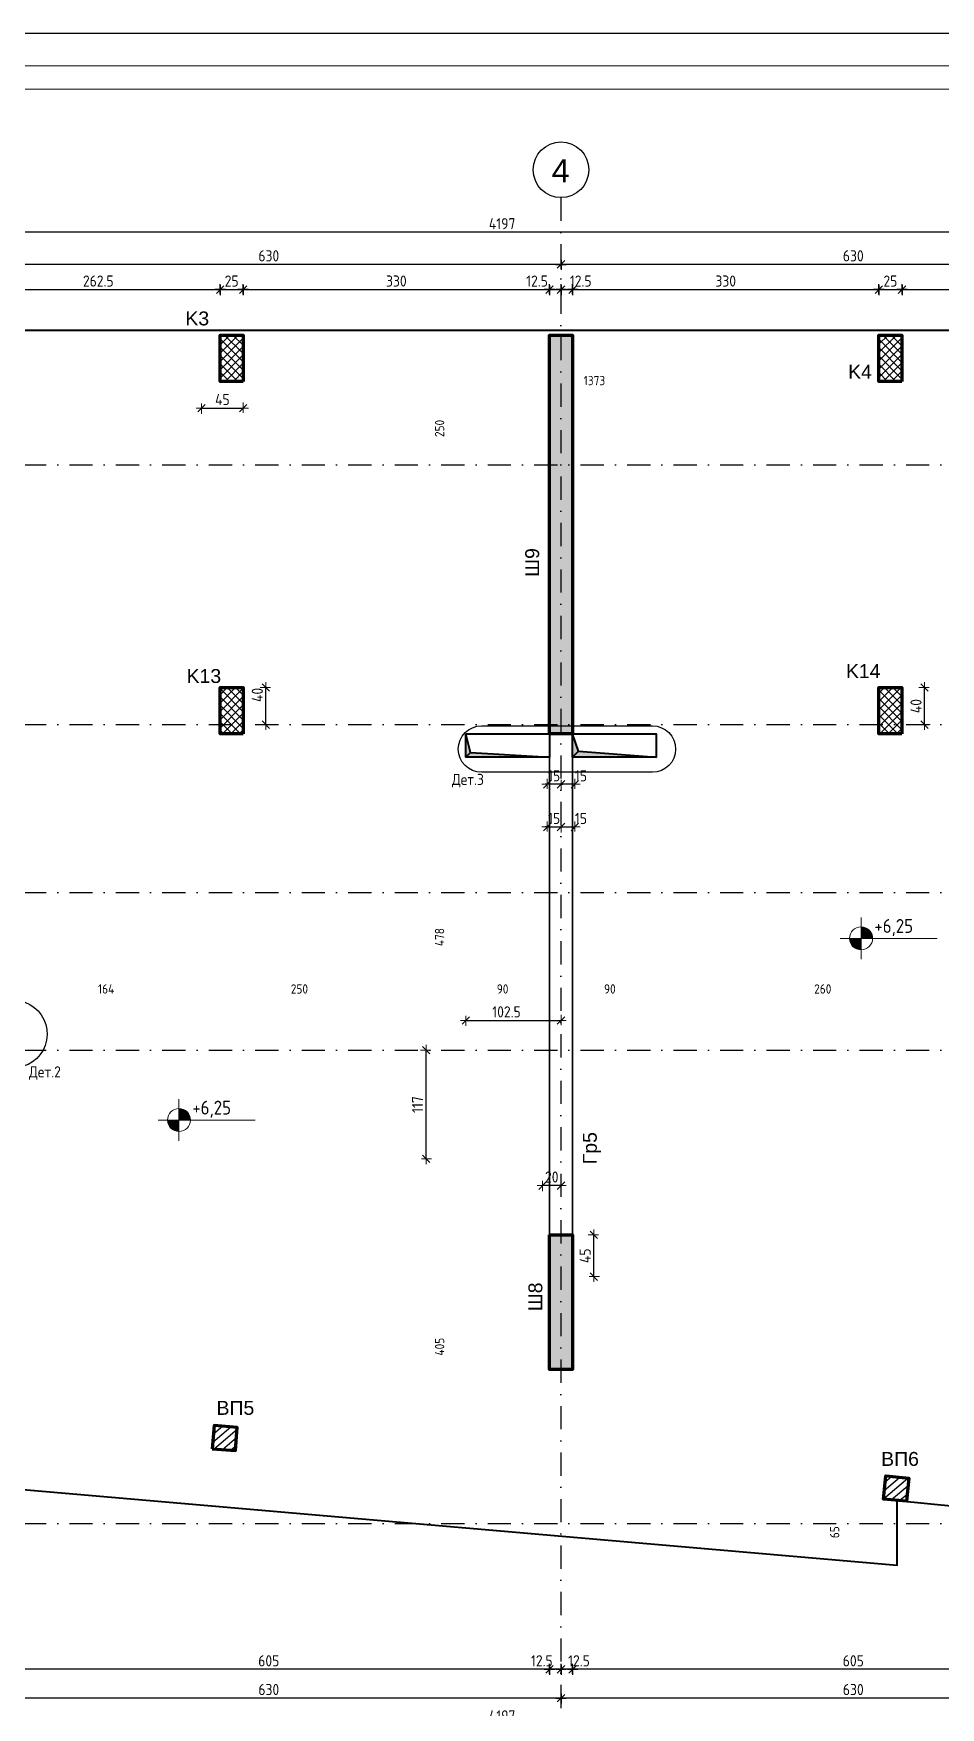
# Model space of a CAD drawing. Header units: millimetres. Extents: x -159 to 6378, y -1181 to 2393.
# Drawn here: x 1785 to 2762, y 14 to 1819 of the extents above; entities that cross this region are included whole.
import ezdxf

# ---------------------------------------------------------------- set-up
doc = ezdxf.new("R2010")
doc.units = ezdxf.units.MM
doc.header["$PDMODE"] = 35
doc.linetypes.add('DASHDOT', pattern=[1, 0.5, -0.25, 0, -0.25])
for name, color, linetype, lineweight in [('0_txt', 7, 'Continuous', 18), ('1K_arm_koti_x', 6, 'Continuous', 15), ('1K_arm_koti_x_us', 6, 'Continuous', 15), ('1K_arm_koti_y', 82, 'Continuous', 15), ('1K_arm_koti_y_us', 82, 'Continuous', 15), ('1K_dupki', 5, 'Continuous', 40), ('1K_gredi', 191, 'Continuous', 35), ('1K_kolony', 1, 'Continuous', 80), ('1K_kontur_04', 2, 'Continuous', 40), ('1K_koti_van6ni', 241, 'Continuous', 25), ('1K_shajby', 4, 'Continuous', 80), ('1K_strih', 31, 'Continuous', 25), ('1K_strih-v_poqs', 31, 'Continuous', 25), ('1K_text-gredi', 3, 'Continuous', 35), ('1K_text-koloni', 3, 'Continuous', 35), ('1K_text-osi', 3, 'Continuous', 35), ('1K_text-shajby', 3, 'Continuous', 35), ('1K_text-v_poqs', 3, 'Continuous', 35), ('1K_txt_otvori', 134, 'Continuous', 25), ('1K_v_poqs', 11, 'Continuous', 80), ('1K_znak', 6, 'Continuous', 25), ('TABLICA', 40, 'Continuous', 30)]:
    doc.layers.add(name, color=color, linetype=linetype, lineweight=lineweight)
for name, color, linetype in [('1K_AXIS', 7, 'DASHDOT'), ('1K_otvori-solid', 9, 'Continuous'), ('1K_shajby-solid', 9, 'Continuous')]:
    doc.layers.add(name, color=color, linetype=linetype)
doc.styles.add('DIM', font='romans.shx', dxfattribs={"width": 0.85})
doc.styles.add('Z1', font='ARIAL.TTF')
doc.dimstyles.new('obseg', dxfattribs={"dimtxt": 10, "dimasz": 1, "dimexe": 0.3, "dimexo": 0, "dimgap": 0, "dimtad": 0, "dimrnd": 1, "dimzin": 14, "dimdsep": 46, "dimtxsty": 'DIM', "dimblk": 'DIM2', "dimcen": 0.09, "dimse1": 1, "dimse2": 1, "dimsd1": 1, "dimsd2": 1, "dimclrd": 256, "dimclre": 256, "dimclrt": 256, "dimadec": 0, "dimazin": 0, "dimtfac": 2.307692, "dimtix": 1, "dimtmove": 2, "dimatfit": 3, "dimldrblk": 'DIM2', "dimfxl": 0, "dimtvp": 0.769231, "dimtolj": 1, "dimtzin": 14, "dimarcsym": 0})
doc.dimstyles.new('RAZR1', dxfattribs={"dimtxt": 12, "dimasz": 1, "dimexe": 0.3, "dimexo": 0, "dimgap": 0, "dimtad": 0, "dimrnd": 0.1, "dimzin": 14, "dimdsep": 46, "dimtxsty": 'DIM', "dimblk": 'DIM2', "dimcen": 0.09, "dimse1": 1, "dimse2": 1, "dimclrd": 256, "dimclre": 256, "dimclrt": 41, "dimadec": 8, "dimazin": 0, "dimtfac": 2.307692, "dimtix": 1, "dimtmove": 2, "dimatfit": 3, "dimldrblk": 'DIM2', "dimfxl": 0, "dimtvp": 0.769231, "dimtolj": 1, "dimtzin": 14, "dimarcsym": 0})
pattern_1 = [(40.3328, (1979.5085, 317.923), (-4.109883, 4.840595), [])]

# ---------------------------------------------------------------- blocks, each defined once
blk = doc.blocks.new('*D5')
at = {"layer": 'Defpoints', "color": 0}
for p in [(2230.2, 1333.5), (2230.2, 1333.5), (2230.2, 1083.5)]:
    blk.add_point(p, dxfattribs=at)
at = {"layer": '1K_arm_koti_x', "insert": (2222.5, 1392.8), "char_height": 10, "attachment_point": 5, "rotation": 90, "style": 'DIM'}
blk.add_mtext('\\A1;250', dxfattribs=at)
blk = doc.blocks.new('DIM2')
for p, q in [((-5.7, 0), (5.7, 0)), ((4, 4), (-4, -4)), ((0, -5), (0, 6))]:
    blk.add_line(p, q)
blk = doc.blocks.new('*D13')
at = {"layer": 'Defpoints', "color": 0}
for p in [(2230.2, 1083.5), (2230.2, 605.5), (2230.2, 605.5)]:
    blk.add_point(p, dxfattribs=at)
at = {"layer": '1K_arm_koti_x', "insert": (2222.5, 844.5), "char_height": 10, "attachment_point": 5, "rotation": 90, "style": 'DIM'}
blk.add_mtext('\\A1;478', dxfattribs=at)
blk = doc.blocks.new('*D15')
at = {"layer": '1K_arm_koti_x', "lineweight": -2}
blk.add_line((2354.4, 963.2), (2367.4, 963.2), dxfattribs=at)
at = {"layer": 'Defpoints', "color": 0}
for p in [(2368.4, 963.2), (2368.4, 951.1), (2353.4, 900.8)]:
    blk.add_point(p, dxfattribs=at)
at = {"layer": '1K_arm_koti_x', "lineweight": -2, "rotation": 180}
blk.add_blockref('DIM2', (2353.4, 963.2), dxfattribs=at)
at = {"layer": '1K_arm_koti_x', "lineweight": -2}
blk.add_blockref('DIM2', (2368.4, 963.2), dxfattribs=at)
at = {"layer": '1K_arm_koti_x', "color": 41, "insert": (2374.9, 972.4), "char_height": 12, "attachment_point": 5, "style": 'DIM'}
blk.add_mtext('\\A1;15', dxfattribs=at)
blk = doc.blocks.new('*D16')
at = {"layer": '1K_arm_koti_x', "lineweight": -2}
blk.add_line((2367.4, 1009.2), (2354.4, 1009.2), dxfattribs=at)
at = {"layer": 'Defpoints', "color": 0}
for p in [(2353.4, 1009.2), (2368.4, 995.2), (2353.4, 900.8)]:
    blk.add_point(p, dxfattribs=at)
at = {"layer": '1K_arm_koti_x', "lineweight": -2, "rotation": 180}
blk.add_blockref('DIM2', (2353.4, 1009.2), dxfattribs=at)
at = {"layer": '1K_arm_koti_x', "lineweight": -2}
blk.add_blockref('DIM2', (2368.4, 1009.2), dxfattribs=at)
at = {"layer": '1K_arm_koti_x', "color": 41, "insert": (2374.9, 1018.4), "char_height": 12, "attachment_point": 5, "style": 'DIM'}
blk.add_mtext('\\A1;15', dxfattribs=at)
blk = doc.blocks.new('*D17')
at = {"layer": '1K_arm_koti_x', "lineweight": -2}
for p, q in [((2337.4, 1009.2), (2336.4, 1009.2)), ((2353.4, 1009.2), (2338.4, 1009.2)), ((2354.4, 1009.2), (2355.4, 1009.2))]:
    blk.add_line(p, q, dxfattribs=at)
at = {"layer": 'Defpoints', "color": 0}
for p in [(2338.4, 1009.2), (2338.4, 985.2), (2353.4, 985.2)]:
    blk.add_point(p, dxfattribs=at)
at = {"layer": '1K_arm_koti_x', "lineweight": -2}
blk.add_blockref('DIM2', (2338.4, 1009.2), dxfattribs=at)
at = {"layer": '1K_arm_koti_x', "lineweight": -2, "rotation": 180}
blk.add_blockref('DIM2', (2353.4, 1009.2), dxfattribs=at)
at = {"layer": '1K_arm_koti_x', "color": 41, "insert": (2345.9, 1018.4), "char_height": 12, "attachment_point": 5, "style": 'DIM'}
blk.add_mtext('\\A1;15', dxfattribs=at)
blk = doc.blocks.new('*D18')
at = {"layer": '1K_arm_koti_x', "lineweight": -2}
for p, q in [((2337.4, 963.2), (2336.4, 963.2)), ((2338.4, 963.2), (2353.4, 963.2)), ((2354.4, 963.2), (2355.4, 963.2))]:
    blk.add_line(p, q, dxfattribs=at)
at = {"layer": 'Defpoints', "color": 0}
for p in [(2353.4, 963.2), (2338.4, 941.1), (2353.4, 951.1)]:
    blk.add_point(p, dxfattribs=at)
at = {"layer": '1K_arm_koti_x', "lineweight": -2}
blk.add_blockref('DIM2', (2338.4, 963.2), dxfattribs=at)
at = {"layer": '1K_arm_koti_x', "lineweight": -2, "rotation": 180}
blk.add_blockref('DIM2', (2353.4, 963.2), dxfattribs=at)
at = {"layer": '1K_arm_koti_x', "color": 41, "insert": (2345.9, 972.4), "char_height": 12, "attachment_point": 5, "style": 'DIM'}
blk.add_mtext('\\A1;15', dxfattribs=at)
blk = doc.blocks.new('*D27')
at = {"layer": 'Defpoints', "color": 0}
for p in [(2655.9, 235.5), (2655.9, 170.5), (2655.9, 170.5)]:
    blk.add_point(p, dxfattribs=at)
at = {"layer": '1K_arm_koti_x', "insert": (2648.3, 203), "char_height": 10, "attachment_point": 5, "rotation": 90, "style": 'DIM'}
blk.add_mtext('\\A1;65', dxfattribs=at)
blk = doc.blocks.new('*D34')
at = {"layer": '1K_arm_koti_x', "lineweight": -2}
blk.add_line((2352.4, 576.6), (2334.4, 576.6), dxfattribs=at)
at = {"layer": 'Defpoints', "color": 0}
for p in [(2333.4, 576.6), (2333.4, 559.2), (2353.4, 559.2)]:
    blk.add_point(p, dxfattribs=at)
at = {"layer": '1K_arm_koti_x', "lineweight": -2, "rotation": 180}
blk.add_blockref('DIM2', (2333.4, 576.6), dxfattribs=at)
at = {"layer": '1K_arm_koti_x', "lineweight": -2}
blk.add_blockref('DIM2', (2353.4, 576.6), dxfattribs=at)
at = {"layer": '1K_arm_koti_x', "color": 41, "insert": (2343.4, 585.9), "char_height": 12, "attachment_point": 5, "style": 'DIM'}
blk.add_mtext('\\A1;20', dxfattribs=at)
blk = doc.blocks.new('*D40')
at = {"layer": '1K_arm_koti_x', "lineweight": -2}
blk.add_line((2207.9, 606.5), (2207.9, 721.5), dxfattribs=at)
at = {"layer": 'Defpoints', "color": 0}
for p in [(2207.9, 722.5), (2353.4, 722.5), (2230.2, 605.5)]:
    blk.add_point(p, dxfattribs=at)
at = {"layer": '1K_arm_koti_x', "lineweight": -2}
for p, rotation in [((2207.9, 722.5), 90), ((2207.9, 605.5), 270)]:
    blk.add_blockref('DIM2', p, dxfattribs=dict(at, rotation=rotation))
at = {"layer": '1K_arm_koti_x', "color": 41, "insert": (2198.7, 664), "char_height": 12, "attachment_point": 5, "rotation": 90, "style": 'DIM'}
blk.add_mtext('\\A1;117', dxfattribs=at)
blk = doc.blocks.new('*D46')
at = {"layer": 'Defpoints', "color": 0}
for p in [(2230.2, 605.5), (2230.2, 200.5), (2230.2, 200.5)]:
    blk.add_point(p, dxfattribs=at)
at = {"layer": '1K_arm_koti_x', "insert": (2222.5, 403), "char_height": 10, "attachment_point": 5, "rotation": 90, "style": 'DIM'}
blk.add_mtext('\\A1;405', dxfattribs=at)
blk = doc.blocks.new('*D49')
at = {"layer": 'Defpoints', "color": 0}
for p in [(1680.9, 1436.7), (3053.4, 1436.7), (3053.4, 1436.7)]:
    blk.add_point(p, dxfattribs=at)
at = {"layer": '1K_arm_koti_y', "insert": (2389.4, 1444.4), "char_height": 10, "attachment_point": 5, "style": 'DIM'}
blk.add_mtext('\\A1;1373', dxfattribs=at)
blk = doc.blocks.new('*D61')
at = {"layer": 'Defpoints', "color": 0}
for p in [(1946.4, 780.9), (2196.4, 780.9), (2196.4, 780.9)]:
    blk.add_point(p, dxfattribs=at)
at = {"layer": '1K_arm_koti_y', "insert": (2071.4, 788.6), "char_height": 10, "attachment_point": 5, "style": 'DIM'}
blk.add_mtext('\\A1;250', dxfattribs=at)
blk = doc.blocks.new('*D62')
at = {"layer": '1K_arm_koti_y', "lineweight": -2}
blk.add_line((2251.9, 754.7), (2352.4, 754.7), dxfattribs=at)
at = {"layer": 'Defpoints', "color": 0}
for p in [(2250.9, 780.9), (2353.4, 754.7), (2353.4, 722.5)]:
    blk.add_point(p, dxfattribs=at)
at = {"layer": '1K_arm_koti_y', "lineweight": -2, "rotation": 180}
blk.add_blockref('DIM2', (2250.9, 754.7), dxfattribs=at)
at = {"layer": '1K_arm_koti_y', "lineweight": -2}
blk.add_blockref('DIM2', (2353.4, 754.7), dxfattribs=at)
at = {"layer": '1K_arm_koti_y', "color": 41, "insert": (2294.6, 763.9), "char_height": 12, "attachment_point": 5, "style": 'DIM'}
blk.add_mtext('\\A1;102.5', dxfattribs=at)
blk = doc.blocks.new('*D63')
at = {"layer": 'Defpoints', "color": 0}
for p in [(2455.9, 780.9), (2715.9, 780.9), (2715.9, 780.9)]:
    blk.add_point(p, dxfattribs=at)
at = {"layer": '1K_arm_koti_y', "insert": (2635.5, 788.6), "char_height": 10, "attachment_point": 5, "style": 'DIM'}
blk.add_mtext('\\A1;260', dxfattribs=at)
blk = doc.blocks.new('*D73')
at = {"layer": '1K_arm_koti_x_us', "lineweight": -2}
blk.add_line((1966.9, 1414.7), (2009.9, 1414.7), dxfattribs=at)
at = {"layer": 'Defpoints', "color": 0}
for p in [(1965.9, 1468.5, 0), (2010.9, 1468.5, 0), (2010.9, 1414.7)]:
    blk.add_point(p, dxfattribs=at)
at = {"layer": '1K_arm_koti_x_us', "lineweight": -2, "rotation": 180}
blk.add_blockref('DIM2', (1965.9, 1414.7), dxfattribs=at)
at = {"layer": '1K_arm_koti_x_us', "lineweight": -2}
blk.add_blockref('DIM2', (2010.9, 1414.7), dxfattribs=at)
at = {"layer": '1K_arm_koti_x_us', "color": 41, "insert": (1988.4, 1424), "char_height": 12, "attachment_point": 5, "style": 'DIM'}
blk.add_mtext('\\A1;45', dxfattribs=at)
blk = doc.blocks.new('*D81')
at = {"layer": '1K_arm_koti_y_us', "lineweight": -2}
blk.add_line((2388.7, 479.5), (2388.7, 522.5), dxfattribs=at)
at = {"layer": 'Defpoints', "color": 0}
for p in [(2357.4, 523.5), (2388.7, 523.5), (2357.4, 478.5)]:
    blk.add_point(p, dxfattribs=at)
at = {"layer": '1K_arm_koti_y_us', "lineweight": -2}
for p, rotation in [((2388.7, 523.5), 90), ((2388.7, 478.5), 270)]:
    blk.add_blockref('DIM2', p, dxfattribs=dict(at, rotation=rotation))
at = {"layer": '1K_arm_koti_y_us', "color": 41, "insert": (2379.4, 501), "char_height": 12, "attachment_point": 5, "rotation": 90, "style": 'DIM'}
blk.add_mtext('\\A1;45', dxfattribs=at)
blk = doc.blocks.new('*D82')
at = {"layer": '1K_arm_koti_y_us', "lineweight": -2}
blk.add_line((2035.2, 1074.5), (2035.2, 1112.5), dxfattribs=at)
at = {"layer": 'Defpoints', "color": 0}
for p in [(1998.4, 1113.5), (2035.2, 1113.5), (1998.4, 1073.5, 0)]:
    blk.add_point(p, dxfattribs=at)
at = {"layer": '1K_arm_koti_y_us', "lineweight": -2}
for p, rotation in [((2035.2, 1113.5), 90), ((2035.2, 1073.5), 270)]:
    blk.add_blockref('DIM2', p, dxfattribs=dict(at, rotation=rotation))
at = {"layer": '1K_arm_koti_y_us', "color": 41, "insert": (2026, 1105.6), "char_height": 12, "attachment_point": 5, "rotation": 90, "style": 'DIM'}
blk.add_mtext('\\A1;40', dxfattribs=at)
blk = doc.blocks.new('*D83')
at = {"layer": '1K_arm_koti_y_us', "lineweight": -2}
blk.add_line((2745.2, 1074.5), (2745.2, 1112.5), dxfattribs=at)
at = {"layer": 'Defpoints', "color": 0}
for p in [(2708.4, 1113.5), (2745.2, 1113.5), (2708.4, 1073.5, 0)]:
    blk.add_point(p, dxfattribs=at)
at = {"layer": '1K_arm_koti_y_us', "lineweight": -2}
for p, rotation in [((2745.2, 1113.5), 90), ((2745.2, 1073.5), 270)]:
    blk.add_blockref('DIM2', p, dxfattribs=dict(at, rotation=rotation))
at = {"layer": '1K_arm_koti_y_us', "color": 41, "insert": (2736, 1093.5), "char_height": 12, "attachment_point": 5, "rotation": 90, "style": 'DIM'}
blk.add_mtext('\\A1;40', dxfattribs=at)
blk = doc.blocks.new('kota etaj')
at = {"layer": '0_txt'}
for p, q in [((22.4, 22.4), (22.4, -22.4)), ((0, 0), (104.4, 0))]:
    blk.add_line(p, q, dxfattribs=at)
at = {"layer": '0_txt', "const_width": 12.4}
for points in [[(22.4, 6.2, 0.414214), (16.2, 0, 0.414214)], [(22.4, -6.2, 0.414214), (28.6, 0, 0.414214)]]:
    blk.add_lwpolyline(points, format="xyb", dxfattribs=at)
at = {"layer": '0_txt'}
blk.add_circle((22.4, 0), 12.4, dxfattribs=at)
blk = doc.blocks.new('*D112')
at = {"layer": '1K_koti_van6ni', "lineweight": -2}
blk.add_line((1724.4, 1542.4), (1984.9, 1542.4), dxfattribs=at)
at = {"layer": 'Defpoints', "color": 0}
for p in [(1985.9, 1542.4), (1723.4, 1498.5), (1985.9, 1493.5, 0)]:
    blk.add_point(p, dxfattribs=at)
at = {"layer": '1K_koti_van6ni', "lineweight": -2, "rotation": 180}
blk.add_blockref('DIM2', (1723.4, 1542.4), dxfattribs=at)
at = {"layer": '1K_koti_van6ni', "lineweight": -2}
blk.add_blockref('DIM2', (1985.9, 1542.4), dxfattribs=at)
at = {"layer": '1K_koti_van6ni', "color": 41, "insert": (1854.6, 1551.7), "char_height": 12, "attachment_point": 5, "style": 'DIM'}
blk.add_mtext('\\A1;262.5', dxfattribs=at)
blk = doc.blocks.new('*D113')
at = {"layer": '1K_koti_van6ni', "lineweight": -2}
blk.add_line((1986.9, 1542.4), (2009.9, 1542.4), dxfattribs=at)
at = {"layer": 'Defpoints', "color": 0}
for p in [(2010.9, 1542.4), (1985.9, 1493.5, 0), (2010.9, 1493.5, 0)]:
    blk.add_point(p, dxfattribs=at)
at = {"layer": '1K_koti_van6ni', "lineweight": -2, "rotation": 180}
blk.add_blockref('DIM2', (1985.9, 1542.4), dxfattribs=at)
at = {"layer": '1K_koti_van6ni', "lineweight": -2}
blk.add_blockref('DIM2', (2010.9, 1542.4), dxfattribs=at)
at = {"layer": '1K_koti_van6ni', "color": 41, "insert": (1998.4, 1551.7), "char_height": 12, "attachment_point": 5, "style": 'DIM'}
blk.add_mtext('\\A1;25', dxfattribs=at)
blk = doc.blocks.new('*D114')
at = {"layer": '1K_koti_van6ni', "lineweight": -2}
blk.add_line((2011.9, 1542.4), (2339.9, 1542.4), dxfattribs=at)
at = {"layer": 'Defpoints', "color": 0}
for p in [(2340.9, 1542.4), (2010.9, 1493.5, 0), (2340.9, 1493.5)]:
    blk.add_point(p, dxfattribs=at)
at = {"layer": '1K_koti_van6ni', "lineweight": -2, "rotation": 180}
blk.add_blockref('DIM2', (2010.9, 1542.4), dxfattribs=at)
at = {"layer": '1K_koti_van6ni', "lineweight": -2}
blk.add_blockref('DIM2', (2340.9, 1542.4), dxfattribs=at)
at = {"layer": '1K_koti_van6ni', "color": 41, "insert": (2175.9, 1551.7), "char_height": 12, "attachment_point": 5, "style": 'DIM'}
blk.add_mtext('\\A1;330', dxfattribs=at)
blk = doc.blocks.new('*D115')
at = {"layer": '1K_koti_van6ni', "lineweight": -2}
blk.add_line((2341.9, 1542.4), (2352.4, 1542.4), dxfattribs=at)
at = {"layer": 'Defpoints', "color": 0}
for p in [(2353.4, 1542.4), (2353.4, 1498.5), (2340.9, 1493.5)]:
    blk.add_point(p, dxfattribs=at)
at = {"layer": '1K_koti_van6ni', "lineweight": -2, "rotation": 180}
blk.add_blockref('DIM2', (2340.9, 1542.4), dxfattribs=at)
at = {"layer": '1K_koti_van6ni', "lineweight": -2}
blk.add_blockref('DIM2', (2353.4, 1542.4), dxfattribs=at)
at = {"layer": '1K_koti_van6ni', "color": 41, "insert": (2327.5, 1551.7), "char_height": 12, "attachment_point": 5, "style": 'DIM'}
blk.add_mtext('\\A1;12.5', dxfattribs=at)
blk = doc.blocks.new('*D116')
at = {"layer": '1K_koti_van6ni', "lineweight": -2}
blk.add_line((2354.4, 1542.4), (2364.9, 1542.4), dxfattribs=at)
at = {"layer": 'Defpoints', "color": 0}
for p in [(2365.9, 1542.4), (2353.4, 1498.5), (2365.9, 1493.5)]:
    blk.add_point(p, dxfattribs=at)
at = {"layer": '1K_koti_van6ni', "lineweight": -2, "rotation": 180}
blk.add_blockref('DIM2', (2353.4, 1542.4), dxfattribs=at)
at = {"layer": '1K_koti_van6ni', "lineweight": -2}
blk.add_blockref('DIM2', (2365.9, 1542.4), dxfattribs=at)
at = {"layer": '1K_koti_van6ni', "color": 41, "insert": (2374.6, 1551.7), "char_height": 12, "attachment_point": 5, "style": 'DIM'}
blk.add_mtext('\\A1;12.5', dxfattribs=at)
blk = doc.blocks.new('*D117')
at = {"layer": '1K_koti_van6ni', "lineweight": -2}
blk.add_line((2366.9, 1542.4), (2694.9, 1542.4), dxfattribs=at)
at = {"layer": 'Defpoints', "color": 0}
for p in [(2695.9, 1542.4), (2365.9, 1493.5), (2695.9, 1493.5)]:
    blk.add_point(p, dxfattribs=at)
at = {"layer": '1K_koti_van6ni', "lineweight": -2, "rotation": 180}
blk.add_blockref('DIM2', (2365.9, 1542.4), dxfattribs=at)
at = {"layer": '1K_koti_van6ni', "lineweight": -2}
blk.add_blockref('DIM2', (2695.9, 1542.4), dxfattribs=at)
at = {"layer": '1K_koti_van6ni', "color": 41, "insert": (2530.9, 1551.7), "char_height": 12, "attachment_point": 5, "style": 'DIM'}
blk.add_mtext('\\A1;330', dxfattribs=at)
blk = doc.blocks.new('*D118')
at = {"layer": '1K_koti_van6ni', "lineweight": -2}
blk.add_line((2696.9, 1542.4), (2719.9, 1542.4), dxfattribs=at)
at = {"layer": 'Defpoints', "color": 0}
for p in [(2720.9, 1542.4), (2695.9, 1493.5), (2720.9, 1493.5)]:
    blk.add_point(p, dxfattribs=at)
at = {"layer": '1K_koti_van6ni', "lineweight": -2, "rotation": 180}
blk.add_blockref('DIM2', (2695.9, 1542.4), dxfattribs=at)
at = {"layer": '1K_koti_van6ni', "lineweight": -2}
blk.add_blockref('DIM2', (2720.9, 1542.4), dxfattribs=at)
at = {"layer": '1K_koti_van6ni', "color": 41, "insert": (2708.4, 1551.7), "char_height": 12, "attachment_point": 5, "style": 'DIM'}
blk.add_mtext('\\A1;25', dxfattribs=at)
blk = doc.blocks.new('*D119')
at = {"layer": '1K_koti_van6ni', "lineweight": -2}
blk.add_line((2721.9, 1542.4), (2982.4, 1542.4), dxfattribs=at)
at = {"layer": 'Defpoints', "color": 0}
for p in [(2983.4, 1542.4), (2983.4, 1498.5), (2720.9, 1493.5)]:
    blk.add_point(p, dxfattribs=at)
at = {"layer": '1K_koti_van6ni', "lineweight": -2, "rotation": 180}
blk.add_blockref('DIM2', (2720.9, 1542.4), dxfattribs=at)
at = {"layer": '1K_koti_van6ni', "lineweight": -2}
blk.add_blockref('DIM2', (2983.4, 1542.4), dxfattribs=at)
at = {"layer": '1K_koti_van6ni', "color": 41, "insert": (2852.1, 1551.7), "char_height": 12, "attachment_point": 5, "style": 'DIM'}
blk.add_mtext('\\A1;262.5', dxfattribs=at)
blk = doc.blocks.new('*D133')
at = {"layer": '1K_koti_van6ni', "lineweight": -2}
blk.add_line((2982.4, 1569.7), (2354.4, 1569.7), dxfattribs=at)
at = {"layer": 'Defpoints', "color": 0}
for p in [(2353.4, 1569.7), (2353.4, 1498.5), (2983.4, 1498.5)]:
    blk.add_point(p, dxfattribs=at)
at = {"layer": '1K_koti_van6ni', "lineweight": -2, "rotation": 180}
blk.add_blockref('DIM2', (2353.4, 1569.7), dxfattribs=at)
at = {"layer": '1K_koti_van6ni', "lineweight": -2}
blk.add_blockref('DIM2', (2983.4, 1569.7), dxfattribs=at)
at = {"layer": '1K_koti_van6ni', "color": 41, "insert": (2668.4, 1578.9), "char_height": 12, "attachment_point": 5, "style": 'DIM'}
blk.add_mtext('\\A1;630', dxfattribs=at)
blk = doc.blocks.new('*D134')
at = {"layer": '1K_koti_van6ni', "lineweight": -2}
blk.add_line((2352.4, 1569.7), (1724.4, 1569.7), dxfattribs=at)
at = {"layer": 'Defpoints', "color": 0}
for p in [(1723.4, 1569.7), (1723.4, 1498.5), (2353.4, 1498.5)]:
    blk.add_point(p, dxfattribs=at)
at = {"layer": '1K_koti_van6ni', "lineweight": -2, "rotation": 180}
blk.add_blockref('DIM2', (1723.4, 1569.7), dxfattribs=at)
at = {"layer": '1K_koti_van6ni', "lineweight": -2}
blk.add_blockref('DIM2', (2353.4, 1569.7), dxfattribs=at)
at = {"layer": '1K_koti_van6ni', "color": 41, "insert": (2038.4, 1578.9), "char_height": 12, "attachment_point": 5, "style": 'DIM'}
blk.add_mtext('\\A1;630', dxfattribs=at)
blk = doc.blocks.new('*D138')
at = {"layer": '1K_koti_van6ni', "lineweight": -2}
blk.add_line((4387.4, 1604.2), (192.4, 1604.2), dxfattribs=at)
at = {"layer": 'Defpoints', "color": 0}
for p in [(191.4, 1604.2), (4388.4, 1498.5), (191.4, 1193.5)]:
    blk.add_point(p, dxfattribs=at)
at = {"layer": '1K_koti_van6ni', "lineweight": -2, "rotation": 180}
blk.add_blockref('DIM2', (191.4, 1604.2), dxfattribs=at)
at = {"layer": '1K_koti_van6ni', "lineweight": -2}
blk.add_blockref('DIM2', (4388.4, 1604.2), dxfattribs=at)
at = {"layer": '1K_koti_van6ni', "color": 41, "insert": (2289.9, 1613.5), "char_height": 12, "attachment_point": 5, "style": 'DIM'}
blk.add_mtext('\\A1;4197', dxfattribs=at)
blk = doc.blocks.new('*D153')
at = {"layer": '1K_koti_van6ni', "lineweight": -2}
blk.add_line((118.6, 211.5), (118.6, 117), dxfattribs=at)
at = {"layer": 'Defpoints', "color": 0}
for p in [(286.4, 212.5), (118.6, 116), (4388.4, 116)]:
    blk.add_point(p, dxfattribs=at)
at = {"layer": '1K_koti_van6ni', "lineweight": -2}
for p, rotation in [((118.6, 212.5), 90), ((118.6, 116), 270)]:
    blk.add_blockref('DIM2', p, dxfattribs=dict(at, rotation=rotation))
at = {"layer": '1K_koti_van6ni', "color": 41, "insert": (109.4, 164.3), "char_height": 12, "attachment_point": 5, "rotation": 90, "style": 'DIM'}
blk.add_mtext('\\A1;96.5', dxfattribs=at)
blk = doc.blocks.new('*D159')
at = {"layer": '1K_koti_van6ni', "lineweight": -2}
blk.add_line((94.3, 211.5), (94.3, 117), dxfattribs=at)
at = {"layer": 'Defpoints', "color": 0}
for p in [(286.4, 212.5), (94.3, 116), (4388.4, 116)]:
    blk.add_point(p, dxfattribs=at)
at = {"layer": '1K_koti_van6ni', "lineweight": -2}
for p, rotation in [((94.3, 212.5), 90), ((94.3, 116), 270)]:
    blk.add_blockref('DIM2', p, dxfattribs=dict(at, rotation=rotation))
at = {"layer": '1K_koti_van6ni', "color": 41, "insert": (85.1, 164.3), "char_height": 12, "attachment_point": 5, "rotation": 90, "style": 'DIM'}
blk.add_mtext('\\A1;96.5', dxfattribs=at)
blk = doc.blocks.new('*D160')
at = {"layer": '1K_koti_van6ni', "lineweight": -2}
blk.add_line((68.1, 117), (68.1, 1497.5), dxfattribs=at)
at = {"layer": 'Defpoints', "color": 0}
for p in [(68.1, 1498.5), (313.9, 1498.5), (4388.4, 116)]:
    blk.add_point(p, dxfattribs=at)
at = {"layer": '1K_koti_van6ni', "lineweight": -2}
for p, rotation in [((68.1, 1498.5), 90), ((68.1, 116), 270)]:
    blk.add_blockref('DIM2', p, dxfattribs=dict(at, rotation=rotation))
at = {"layer": '1K_koti_van6ni', "color": 41, "insert": (58.8, 807.3), "char_height": 12, "attachment_point": 5, "rotation": 90, "style": 'DIM'}
blk.add_mtext('\\A1;1382.5', dxfattribs=at)
blk = doc.blocks.new('*D170')
at = {"layer": '1K_koti_van6ni', "lineweight": -2}
blk.add_line((2969.9, 55.2), (2366.9, 55.2), dxfattribs=at)
at = {"layer": 'Defpoints', "color": 0}
for p in [(2365.9, 378.5), (2970.9, 307.5), (2365.9, 55.2)]:
    blk.add_point(p, dxfattribs=at)
at = {"layer": '1K_koti_van6ni', "lineweight": -2, "rotation": 180}
blk.add_blockref('DIM2', (2365.9, 55.2), dxfattribs=at)
at = {"layer": '1K_koti_van6ni', "lineweight": -2}
blk.add_blockref('DIM2', (2970.9, 55.2), dxfattribs=at)
at = {"layer": '1K_koti_van6ni', "color": 41, "insert": (2668.4, 64.4), "char_height": 12, "attachment_point": 5, "style": 'DIM'}
blk.add_mtext('\\A1;605', dxfattribs=at)
blk = doc.blocks.new('*D171')
at = {"layer": '1K_koti_van6ni', "lineweight": -2}
blk.add_line((2364.9, 55.2), (2354.4, 55.2), dxfattribs=at)
at = {"layer": 'Defpoints', "color": 0}
for p in [(2365.9, 378.5), (2353.4, 212.5), (2353.4, 55.2)]:
    blk.add_point(p, dxfattribs=at)
at = {"layer": '1K_koti_van6ni', "lineweight": -2, "rotation": 180}
blk.add_blockref('DIM2', (2353.4, 55.2), dxfattribs=at)
at = {"layer": '1K_koti_van6ni', "lineweight": -2}
blk.add_blockref('DIM2', (2365.9, 55.2), dxfattribs=at)
at = {"layer": '1K_koti_van6ni', "color": 41, "insert": (2372.7, 64.4), "char_height": 12, "attachment_point": 5, "style": 'DIM'}
blk.add_mtext('\\A1;12.5', dxfattribs=at)
blk = doc.blocks.new('*D172')
at = {"layer": '1K_koti_van6ni', "lineweight": -2}
blk.add_line((2352.4, 55.2), (2341.9, 55.2), dxfattribs=at)
at = {"layer": 'Defpoints', "color": 0}
for p in [(2340.9, 378.5), (2353.4, 212.5), (2340.9, 55.2)]:
    blk.add_point(p, dxfattribs=at)
at = {"layer": '1K_koti_van6ni', "lineweight": -2, "rotation": 180}
blk.add_blockref('DIM2', (2340.9, 55.2), dxfattribs=at)
at = {"layer": '1K_koti_van6ni', "lineweight": -2}
blk.add_blockref('DIM2', (2353.4, 55.2), dxfattribs=at)
at = {"layer": '1K_koti_van6ni', "color": 41, "insert": (2332.7, 64.4), "char_height": 12, "attachment_point": 5, "style": 'DIM'}
blk.add_mtext('\\A1;12.5', dxfattribs=at)
blk = doc.blocks.new('*D173')
at = {"layer": '1K_koti_van6ni', "lineweight": -2}
blk.add_line((2339.9, 55.2), (1736.9, 55.2), dxfattribs=at)
at = {"layer": 'Defpoints', "color": 0}
for p in [(2340.9, 378.5), (1735.9, 343.5), (1735.9, 55.2)]:
    blk.add_point(p, dxfattribs=at)
at = {"layer": '1K_koti_van6ni', "lineweight": -2, "rotation": 180}
blk.add_blockref('DIM2', (1735.9, 55.2), dxfattribs=at)
at = {"layer": '1K_koti_van6ni', "lineweight": -2}
blk.add_blockref('DIM2', (2340.9, 55.2), dxfattribs=at)
at = {"layer": '1K_koti_van6ni', "color": 41, "insert": (2038.4, 64.4), "char_height": 12, "attachment_point": 5, "style": 'DIM'}
blk.add_mtext('\\A1;605', dxfattribs=at)
blk = doc.blocks.new('*D191')
at = {"layer": '1K_koti_van6ni', "lineweight": -2}
blk.add_line((2982.4, 24.2), (2354.4, 24.2), dxfattribs=at)
at = {"layer": 'Defpoints', "color": 0}
for p in [(2353.4, 221.9), (2983.4, 212.5), (2353.4, 24.2)]:
    blk.add_point(p, dxfattribs=at)
at = {"layer": '1K_koti_van6ni', "lineweight": -2, "rotation": 180}
blk.add_blockref('DIM2', (2353.4, 24.2), dxfattribs=at)
at = {"layer": '1K_koti_van6ni', "lineweight": -2}
blk.add_blockref('DIM2', (2983.4, 24.2), dxfattribs=at)
at = {"layer": '1K_koti_van6ni', "color": 41, "insert": (2668.4, 33.4), "char_height": 12, "attachment_point": 5, "style": 'DIM'}
blk.add_mtext('\\A1;630', dxfattribs=at)
blk = doc.blocks.new('*D192')
at = {"layer": '1K_koti_van6ni', "lineweight": -2}
blk.add_line((2352.4, 24.2), (1724.4, 24.2), dxfattribs=at)
at = {"layer": 'Defpoints', "color": 0}
for p in [(2353.4, 221.9), (1723.4, 212.5), (1723.4, 24.2)]:
    blk.add_point(p, dxfattribs=at)
at = {"layer": '1K_koti_van6ni', "lineweight": -2, "rotation": 180}
blk.add_blockref('DIM2', (1723.4, 24.2), dxfattribs=at)
at = {"layer": '1K_koti_van6ni', "lineweight": -2}
blk.add_blockref('DIM2', (2353.4, 24.2), dxfattribs=at)
at = {"layer": '1K_koti_van6ni', "color": 41, "insert": (2038.4, 33.4), "char_height": 12, "attachment_point": 5, "style": 'DIM'}
blk.add_mtext('\\A1;630', dxfattribs=at)
blk = doc.blocks.new('*D196')
at = {"layer": '1K_koti_van6ni', "lineweight": -2}
blk.add_line((192.4, -4.2), (4387.4, -4.2), dxfattribs=at)
at = {"layer": 'Defpoints', "color": 0}
for p in [(191.4, 1193.5), (4388.4, 116), (4388.4, -4.2)]:
    blk.add_point(p, dxfattribs=at)
at = {"layer": '1K_koti_van6ni', "lineweight": -2, "rotation": 180}
blk.add_blockref('DIM2', (191.4, -4.2), dxfattribs=at)
at = {"layer": '1K_koti_van6ni', "lineweight": -2}
blk.add_blockref('DIM2', (4388.4, -4.2), dxfattribs=at)
at = {"layer": '1K_koti_van6ni', "color": 41, "insert": (2289.9, 5), "char_height": 12, "attachment_point": 5, "style": 'DIM'}
blk.add_mtext('\\A1;4197', dxfattribs=at)
blk = doc.blocks.new('*D308')
at = {"layer": 'Defpoints', "color": 0}
for p in [(1780.9, 780.9), (1945.4, 780.9), (1945.4, 780.9)]:
    blk.add_point(p, dxfattribs=at)
at = {"layer": '1K_arm_koti_y', "insert": (1863.1, 788.6), "char_height": 10, "attachment_point": 5, "style": 'DIM'}
blk.add_mtext('\\A1;164', dxfattribs=at)
blk = doc.blocks.new('*D316')
at = {"layer": 'Defpoints', "color": 0}
for p in [(2715.9, 780.9), (2980.6, 780.9), (2980.6, 780.9)]:
    blk.add_point(p, dxfattribs=at)
at = {"layer": '1K_arm_koti_y', "insert": (2848.2, 788.6), "char_height": 10, "attachment_point": 5, "style": 'DIM'}
blk.add_mtext('\\A1;265', dxfattribs=at)
blk = doc.blocks.new('*D323')
at = {"layer": 'Defpoints', "color": 0}
for p in [(2250.9, 780.9), (2250.9, 780.9), (2340.9, 780.9)]:
    blk.add_point(p, dxfattribs=at)
at = {"layer": '1K_arm_koti_y', "insert": (2290.4, 788.6), "char_height": 10, "attachment_point": 5, "style": 'DIM'}
blk.add_mtext('\\A1;90', dxfattribs=at)
blk = doc.blocks.new('*D324')
at = {"layer": 'Defpoints', "color": 0}
for p in [(2365.9, 780.9), (2365.9, 780.9), (2455.9, 780.9)]:
    blk.add_point(p, dxfattribs=at)
at = {"layer": '1K_arm_koti_y', "insert": (2406, 788.6), "char_height": 10, "attachment_point": 5, "style": 'DIM'}
blk.add_mtext('\\A1;90', dxfattribs=at)

msp = doc.modelspace()

# ---------------------------------------------------------------- hatches: boundary and pattern name
at = {"layer": '1K_otvori-solid'}
h = msp.add_hatch(color=256, dxfattribs=at)
h.paths.add_polyline_path([(2250.858, 1063.516), (2255.912, 1043.571), (2250.858, 1038.516), (2340.858, 1038.516), (2340.858, 1063.516)], flags=17)
h.paths.add_polyline_path([(2340.858, 1038.516), (2340.858, 1063.516), (2250.858, 1063.516), (2250.858, 1038.516), (2255.912, 1043.571)], flags=17)
h = msp.add_hatch(color=256, dxfattribs=at)
h.paths.add_polyline_path([(2365.858, 1038.516), (2372.147, 1044.806), (2365.858, 1063.516)])
h.paths.add_polyline_path([(2455.858, 1038.516), (2372.147, 1044.806), (2365.858, 1038.516)])
at = {"layer": '1K_shajby-solid'}
for points in [[(2365.858, 1493.516), (2340.858, 1493.516), (2340.858, 1063.516), (2365.858, 1063.516)], [(2340.858, 378.516), (2365.858, 378.516), (2365.858, 523.516), (2340.858, 523.516)]]:
    msp.add_hatch(color=256, dxfattribs=at).paths.add_polyline_path(points)
at = {"layer": '1K_strih'}
h = msp.add_hatch(dxfattribs=at)
h.set_pattern_fill('ANSI37', color=256, scale=2, style=0)
h.paths.add_polyline_path([(2010.858, 1493.516), (1985.858, 1493.516), (1985.858, 1443.516), (2010.858, 1443.516)])
h = msp.add_hatch(dxfattribs=at)
h.set_pattern_fill('ANSI37', color=256, scale=2, style=0)
h.paths.add_polyline_path([(2720.858, 1493.516), (2695.858, 1493.516), (2695.858, 1443.516), (2720.858, 1443.516)])
h = msp.add_hatch(dxfattribs=at)
h.set_pattern_fill('ANSI37', color=256, scale=2, style=0)
h.paths.add_polyline_path([(2010.858, 1113.516), (1985.858, 1113.516), (1985.858, 1063.516), (2010.858, 1063.516)])
h = msp.add_hatch(dxfattribs=at)
h.set_pattern_fill('ANSI37', color=256, scale=2, style=0)
h.set_pattern_definition([(45, (-1330, 0), (-4.490128, 4.490128), []), (135, (-1330, 0), (-4.490128, -4.490128), [])])
h.paths.add_polyline_path([(2720.858, 1113.516), (2695.858, 1113.516), (2695.858, 1063.516), (2720.858, 1063.516)])
at = {"layer": '1K_strih-v_poqs'}
h = msp.add_hatch(dxfattribs=at)
h.set_pattern_fill('ANSI31', color=256, scale=2, style=0)
h.set_pattern_definition(pattern_1)
h.paths.add_polyline_path([(2004.426, 315.889), (1979.508, 317.923), (1977.474, 293.006), (2002.391, 290.972)])
h = msp.add_hatch(dxfattribs=at)
h.set_pattern_fill('ANSI31', color=256, scale=2, style=0)
h.set_pattern_definition(pattern_1)
h.paths.add_polyline_path([(2725.737, 236.294), (2728.191, 261.173), (2703.311, 263.627), (2700.858, 238.748)])

# ---------------------------------------------------------------- linework, layer by layer
at = {"layer": '0_txt'}
msp.add_lwpolyline([(-73.698, -1146.449), (6343.421, -1146.449), (6343.421, 1783.551), (-73.698, 1783.551), (-73.698, -1146.449)], dxfattribs=at)
msp.add_lwpolyline([(-48.698, -1121.449), (6318.421, -1121.449), (6318.421, 1758.551), (-48.698, 1758.551)], close=True, dxfattribs=at)
at = {"layer": '1K_AXIS', "ltscale": 50}
for p, q in [((2353.358, 1641.582), (2353.358, -40.511)), ((19.855, 1498.516), (4527.734, 1498.516)), ((19.855, 1353.516), (4527.734, 1353.516)), ((19.855, 1073.516), (4527.734, 1073.516)), ((19.855, 892.516), (4527.734, 892.516)), ((19.855, 722.516), (4527.734, 722.516)), ((19.855, 212.516), (4527.734, 212.516))]:
    msp.add_line(p, q, dxfattribs=at)
at = {"layer": '1K_dupki'}
for p, q in [((2255.912, 1043.571), (2250.858, 1063.516)), ((2372.147, 1044.806), (2365.858, 1063.516)), ((2250.858, 1038.516), (2255.912, 1043.571)), ((2255.912, 1043.571), (2340.858, 1038.516)), ((2365.858, 1038.516), (2372.147, 1044.806)), ((2372.147, 1044.806), (2455.858, 1038.516))]:
    msp.add_line(p, q, dxfattribs=at)
for points in [[(2250.858, 1063.516), (2340.858, 1063.516), (2340.858, 1038.516), (2250.858, 1038.516)], [(2365.858, 1063.516), (2455.858, 1063.516), (2455.858, 1038.516), (2365.858, 1038.516)]]:
    msp.add_lwpolyline(points, close=True, dxfattribs=at)
at = {"layer": '1K_gredi'}
for p, q in [((2340.858, 1063.516), (2340.858, 523.516)), ((2365.858, 1063.516), (2365.858, 523.516))]:
    msp.add_line(p, q, dxfattribs=at)
at = {"layer": '1K_kolony', "elevation": 0}
msp.add_lwpolyline([(2010.858, 1443.516), (1985.858, 1443.516), (1985.858, 1493.516), (2010.858, 1493.516)], close=True, dxfattribs=at)
at = {"layer": '1K_kolony'}
for points in [[(2720.858, 1443.516), (2695.858, 1443.516), (2695.858, 1493.516), (2720.858, 1493.516)], [(2010.858, 1063.516), (1985.858, 1063.516), (1985.858, 1113.516), (2010.858, 1113.516)], [(2720.858, 1063.516), (2695.858, 1063.516), (2695.858, 1113.516), (2720.858, 1113.516)]]:
    msp.add_lwpolyline(points, close=True, dxfattribs=at)
at = {"layer": '1K_kontur_04'}
msp.add_lwpolyline([(3237.358, 1498.516), (1472.858, 1498.516), (1472.858, 1353.516), (1197.358, 1353.516), (1197.358, 1498.516), (313.858, 1498.516), (313.858, 1348.516), (297.358, 1348.516), (297.358, 1193.516), (191.358, 1193.516), (191.358, 605.516), (297.358, 605.516), (297.358, 477.016), (519.358, 477.016), (519.358, 357.483), (2715.858, 167.561), (2715.858, 237.244), (2980.858, 211.131)], dxfattribs=at)
at = {"layer": '1K_shajby'}
for points in [[(2365.858, 1063.516), (2340.858, 1063.516), (2340.858, 1493.516), (2365.858, 1493.516)], [(2340.858, 523.516), (2365.858, 523.516), (2365.858, 378.516), (2340.858, 378.516)]]:
    msp.add_lwpolyline(points, close=True, dxfattribs=at)
at = {"layer": '1K_txt_otvori'}
for points in [[(2267.589, 1072.212), (2451.926, 1072.212, -1), (2451.926, 1022.212), (2267.589, 1022.212, -1)], [(1745.925, 774.316), (1775.538, 774.316, -0.72304677), (1773.503, 705.194), (1743.89, 705.194, -0.72304677)]]:
    msp.add_lwpolyline(points, format="xyb", close=True, dxfattribs=at)
at = {"layer": '1K_v_poqs', "ltscale": 0.3}
for points in [[(1977.474, 293.006), (2002.391, 290.972), (2004.426, 315.889), (1979.508, 317.923)], [(2725.737, 236.294), (2700.858, 238.748), (2703.311, 263.627), (2728.191, 261.173)]]:
    msp.add_lwpolyline(points, close=True, dxfattribs=at)
at = {"layer": '1K_znak'}
msp.add_circle((2353.358, 1671.582), 30, dxfattribs=at)
at = {"layer": 'TABLICA'}
msp.add_lwpolyline([(-158.698, -1181.449), (6378.421, -1181.449), (6378.421, 1818.551), (-158.698, 1818.551)], close=True, dxfattribs=at)

# ---------------------------------------------------------------- block references
at = {"layer": '0_txt', "xscale": -1, "rotation": 180}
for p in [(2654.383, 843.134), (1919.223, 647.307)]:
    msp.add_blockref('kota etaj', p, dxfattribs=at)

# ---------------------------------------------------------------- texts
at = {"layer": '0_txt', "style": 'DIM', "width": 0.85}
for p in [(2691.126, 849.054), (1955.966, 653.226)]:
    msp.add_text('+6,25', height=14.9299, dxfattribs=at).set_placement(p)
at = {"layer": '1K_text-gredi', "style": 'Z1'}
msp.add_text('Гр5', height=15, rotation=90, dxfattribs=at).set_placement((2391.948, 599.627, 0))
at = {"layer": '1K_text-koloni', "style": 'Z1'}
for s, p in [('K3', (1948.494, 1503.905, 0)), ('K4', (2662.819, 1446.397, 0)), ('K14', (2660.462, 1123.78, 0)), ('K13', (1949.796, 1118.449, 0))]:
    msp.add_text(s, height=15, dxfattribs=at).set_placement(p)
at = {"layer": '1K_text-osi', "style": 'Z1'}
msp.add_text('4', height=25, dxfattribs=at).set_placement((2343.22, 1658.05))
at = {"layer": '1K_text-shajby', "style": 'Z1'}
for s, p in [('Ш9', (2329.78, 1232.922)), ('Ш8', (2333.242, 441.334))]:
    msp.add_text(s, height=15, rotation=90, dxfattribs=at).set_placement(p)
at = {"layer": '1K_text-v_poqs', "style": 'Z1'}
for s, p in [('ВП5', (1982.081, 329.522)), ('ВП6', (2698.456, 274.513))]:
    msp.add_text(s, height=15, dxfattribs=at).set_placement(p)
at = {"layer": '1K_txt_otvori', "style": 'DIM', "width": 0.85}
for s, p in [('Дет.3', (2235.732, 1008.475)), ('Дет.2', (1779.951, 693.226))]:
    msp.add_text(s, height=12, dxfattribs=at).set_placement(p)

# ---------------------------------------------------------------- dimensions: what is measured, and where the dimension line sits
at = {"layer": '1K_arm_koti_x'}
dim = msp.add_linear_dim(base=(2230.239, 1333.516), p1=(2230.239, 1083.516), p2=(2230.239, 1333.516), angle=270, dimstyle='obseg', dxfattribs=at)
dim.commit()
dim.dimension.update_dxf_attribs({"geometry": '*D5', "text_midpoint": (2222.546, 1392.777), "dimtype": 160})
for base, p1, p2, angle, dimstyle, picture, middle in [((2230.239, 605.516), (2230.239, 1083.516), (2230.239, 605.516), 270, 'obseg', '*D13', (2222.546, 844.516)), ((2207.934, 722.516), (2230.239, 605.516), (2353.358, 722.516), 90, 'RAZR1', '*D40', (2198.704, 664.016)), ((2230.239, 200.516), (2230.239, 605.516), (2230.239, 200.516), 90, 'obseg', '*D46', (2222.546, 403.016)), ((2655.948, 170.516), (2655.948, 235.516), (2655.948, 170.516), 90, 'obseg', '*D27', (2648.255, 203.016))]:
    dim = msp.add_linear_dim(base=base, p1=p1, p2=p2, angle=angle, dimstyle=dimstyle, dxfattribs=at)
    dim.commit()
    dim.dimension.update_dxf_attribs({"geometry": picture, "text_midpoint": middle})
for base, p1, p2, picture, middle in [((2338.358, 1009.189), (2353.358, 985.247), (2338.358, 985.247), '*D17', (2345.858, 1018.42)), ((2353.358, 963.167), (2338.358, 941.122), (2353.358, 951.122), '*D18', (2345.858, 972.398)), ((2333.358, 576.644), (2353.358, 559.158), (2333.358, 559.158), '*D34', (2343.358, 585.875))]:
    dim = msp.add_linear_dim(base=base, p1=p1, p2=p2, dimstyle='RAZR1', dxfattribs=at)
    dim.commit()
    dim.dimension.update_dxf_attribs({"geometry": picture, "text_midpoint": middle})
for base, p1, p2, picture, middle in [((2353.358, 1009.189), (2368.368, 995.247), (2353.358, 900.836), '*D16', (2374.863, 1018.42)), ((2368.368, 963.167), (2353.358, 900.836), (2368.368, 951.122), '*D15', (2374.863, 972.398))]:
    dim = msp.add_linear_dim(base=base, p1=p1, p2=p2, dimstyle='RAZR1', dxfattribs=at)
    dim.commit()
    dim.dimension.update_dxf_attribs({"geometry": picture, "text_midpoint": middle, "dimtype": 160})
at = {"layer": '1K_arm_koti_x_us'}
dim = msp.add_linear_dim(base=(2010.858, 1414.749), p1=(1965.858, 1468.516, 0), p2=(2010.858, 1468.516, 0), dimstyle='RAZR1', dxfattribs=at)
dim.commit()
dim.dimension.update_dxf_attribs({"geometry": '*D73', "text_midpoint": (1988.358, 1423.979)})
at = {"layer": '1K_arm_koti_y'}
for base, p1, p2, dimstyle, picture, middle in [((3053.358, 1436.678), (1680.858, 1436.678), (3053.358, 1436.678), 'obseg', '*D49', (2389.421, 1444.371)), ((2715.858, 780.939), (2455.858, 780.939), (2715.858, 780.939), 'obseg', '*D63', (2635.468, 788.631)), ((2353.358, 754.688), (2250.858, 780.939), (2353.358, 722.516), 'RAZR1', '*D62', (2294.614, 763.919))]:
    dim = msp.add_linear_dim(base=base, p1=p1, p2=p2, dimstyle=dimstyle, dxfattribs=at)
    dim.commit()
    dim.dimension.update_dxf_attribs({"geometry": picture, "text_midpoint": middle, "dimtype": 160})
for base, p1, p2, picture, middle in [((1945.358, 780.939), (1780.858, 780.939), (1945.358, 780.939), '*D308', (1863.108, 788.631)), ((2196.358, 780.939), (1946.358, 780.939), (2196.358, 780.939), '*D61', (2071.358, 788.631)), ((2980.558, 780.939), (2715.858, 780.939), (2980.558, 780.939), '*D316', (2848.208, 788.631))]:
    dim = msp.add_linear_dim(base=base, p1=p1, p2=p2, dimstyle='obseg', dxfattribs=at)
    dim.commit()
    dim.dimension.update_dxf_attribs({"geometry": picture, "text_midpoint": middle})
for base, p1, p2, picture, middle in [((2250.858, 780.939), (2340.858, 780.939), (2250.858, 780.939), '*D323', (2290.388, 788.631)), ((2365.858, 780.939), (2455.858, 780.939), (2365.858, 780.939), '*D324', (2406.004, 788.631))]:
    dim = msp.add_linear_dim(base=base, p1=p1, p2=p2, angle=180, dimstyle='obseg', dxfattribs=at)
    dim.commit()
    dim.dimension.update_dxf_attribs({"geometry": picture, "text_midpoint": middle, "dimtype": 160})
at = {"layer": '1K_arm_koti_y_us'}
dim = msp.add_linear_dim(base=(2035.212, 1113.516), p1=(1998.358, 1073.516, 0), p2=(1998.358, 1113.516), angle=90, dimstyle='RAZR1', dxfattribs=at)
dim.commit()
dim.dimension.update_dxf_attribs({"geometry": '*D82', "text_midpoint": (2025.981, 1105.611), "dimtype": 160})
for base, p1, p2, picture, middle in [((2745.212, 1113.516), (2708.358, 1073.516, 0), (2708.358, 1113.516), '*D83', (2735.981, 1093.516)), ((2388.672, 523.516), (2357.42, 478.516), (2357.42, 523.516), '*D81', (2379.441, 501.016))]:
    dim = msp.add_linear_dim(base=base, p1=p1, p2=p2, angle=90, dimstyle='RAZR1', dxfattribs=at)
    dim.commit()
    dim.dimension.update_dxf_attribs({"geometry": picture, "text_midpoint": middle})
at = {"layer": '1K_koti_van6ni'}
for base, p1, p2, picture, middle in [((191.358, 1604.247), (4388.358, 1498.516), (191.358, 1193.516), '*D138', (2289.858, 1613.478)), ((1723.358, 1569.665), (2353.358, 1498.516), (1723.358, 1498.516), '*D134', (2038.358, 1578.896)), ((2353.358, 1569.665), (2983.358, 1498.516), (2353.358, 1498.516), '*D133', (2668.358, 1578.896)), ((1985.858, 1542.427), (1723.358, 1498.516), (1985.858, 1493.516, 0), '*D112', (1854.608, 1551.658)), ((2010.858, 1542.427), (1985.858, 1493.516, 0), (2010.858, 1493.516, 0), '*D113', (1998.358, 1551.658)), ((2340.858, 1542.427), (2010.858, 1493.516, 0), (2340.858, 1493.516), '*D114', (2175.858, 1551.658)), ((2695.858, 1542.427), (2365.858, 1493.516), (2695.858, 1493.516), '*D117', (2530.858, 1551.658)), ((2720.858, 1542.427), (2695.858, 1493.516), (2720.858, 1493.516), '*D118', (2708.358, 1551.658)), ((2983.358, 1542.427), (2720.858, 1493.516), (2983.358, 1498.516), '*D119', (2852.108, 1551.658)), ((4388.358, -4.224), (191.358, 1193.516), (4388.358, 116.016), '*D196', (2289.858, 5.007)), ((1735.858, 55.198), (2340.858, 378.516), (1735.858, 343.516), '*D173', (2038.358, 64.428)), ((2365.858, 55.198), (2970.858, 307.516), (2365.858, 378.516), '*D170', (2668.358, 64.428)), ((1723.358, 24.167), (2353.358, 221.926), (1723.358, 212.516), '*D192', (2038.358, 33.397)), ((2353.358, 24.167), (2983.358, 212.516), (2353.358, 221.926), '*D191', (2668.358, 33.397))]:
    dim = msp.add_linear_dim(base=base, p1=p1, p2=p2, dimstyle='RAZR1', dxfattribs=at)
    dim.commit()
    dim.dimension.update_dxf_attribs({"geometry": picture, "text_midpoint": middle})
for base, p1, p2, picture, middle in [((2353.358, 1542.427), (2340.858, 1493.516), (2353.358, 1498.516), '*D115', (2327.451, 1551.658)), ((2365.858, 1542.427), (2353.358, 1498.516), (2365.858, 1493.516), '*D116', (2374.598, 1551.658)), ((2340.858, 55.198), (2353.358, 212.516), (2340.858, 378.516), '*D172', (2332.712, 64.428)), ((2353.358, 55.198), (2365.858, 378.516), (2353.358, 212.516), '*D171', (2372.653, 64.428))]:
    dim = msp.add_linear_dim(base=base, p1=p1, p2=p2, dimstyle='RAZR1', dxfattribs=at)
    dim.commit()
    dim.dimension.update_dxf_attribs({"geometry": picture, "text_midpoint": middle, "dimtype": 160})
for base, p1, p2, picture, middle in [((68.051, 1498.516), (4388.358, 116.016), (313.858, 1498.516), '*D160', (58.82, 807.266)), ((94.286, 116.016), (286.358, 212.516), (4388.358, 116.016), '*D159', (85.055, 164.266)), ((118.624, 116.016), (286.358, 212.516), (4388.358, 116.016), '*D153', (109.394, 164.266))]:
    dim = msp.add_linear_dim(base=base, p1=p1, p2=p2, angle=90, dimstyle='RAZR1', dxfattribs=at)
    dim.commit()
    dim.dimension.update_dxf_attribs({"geometry": picture, "text_midpoint": middle})

doc.saveas('drawing.dxf')
